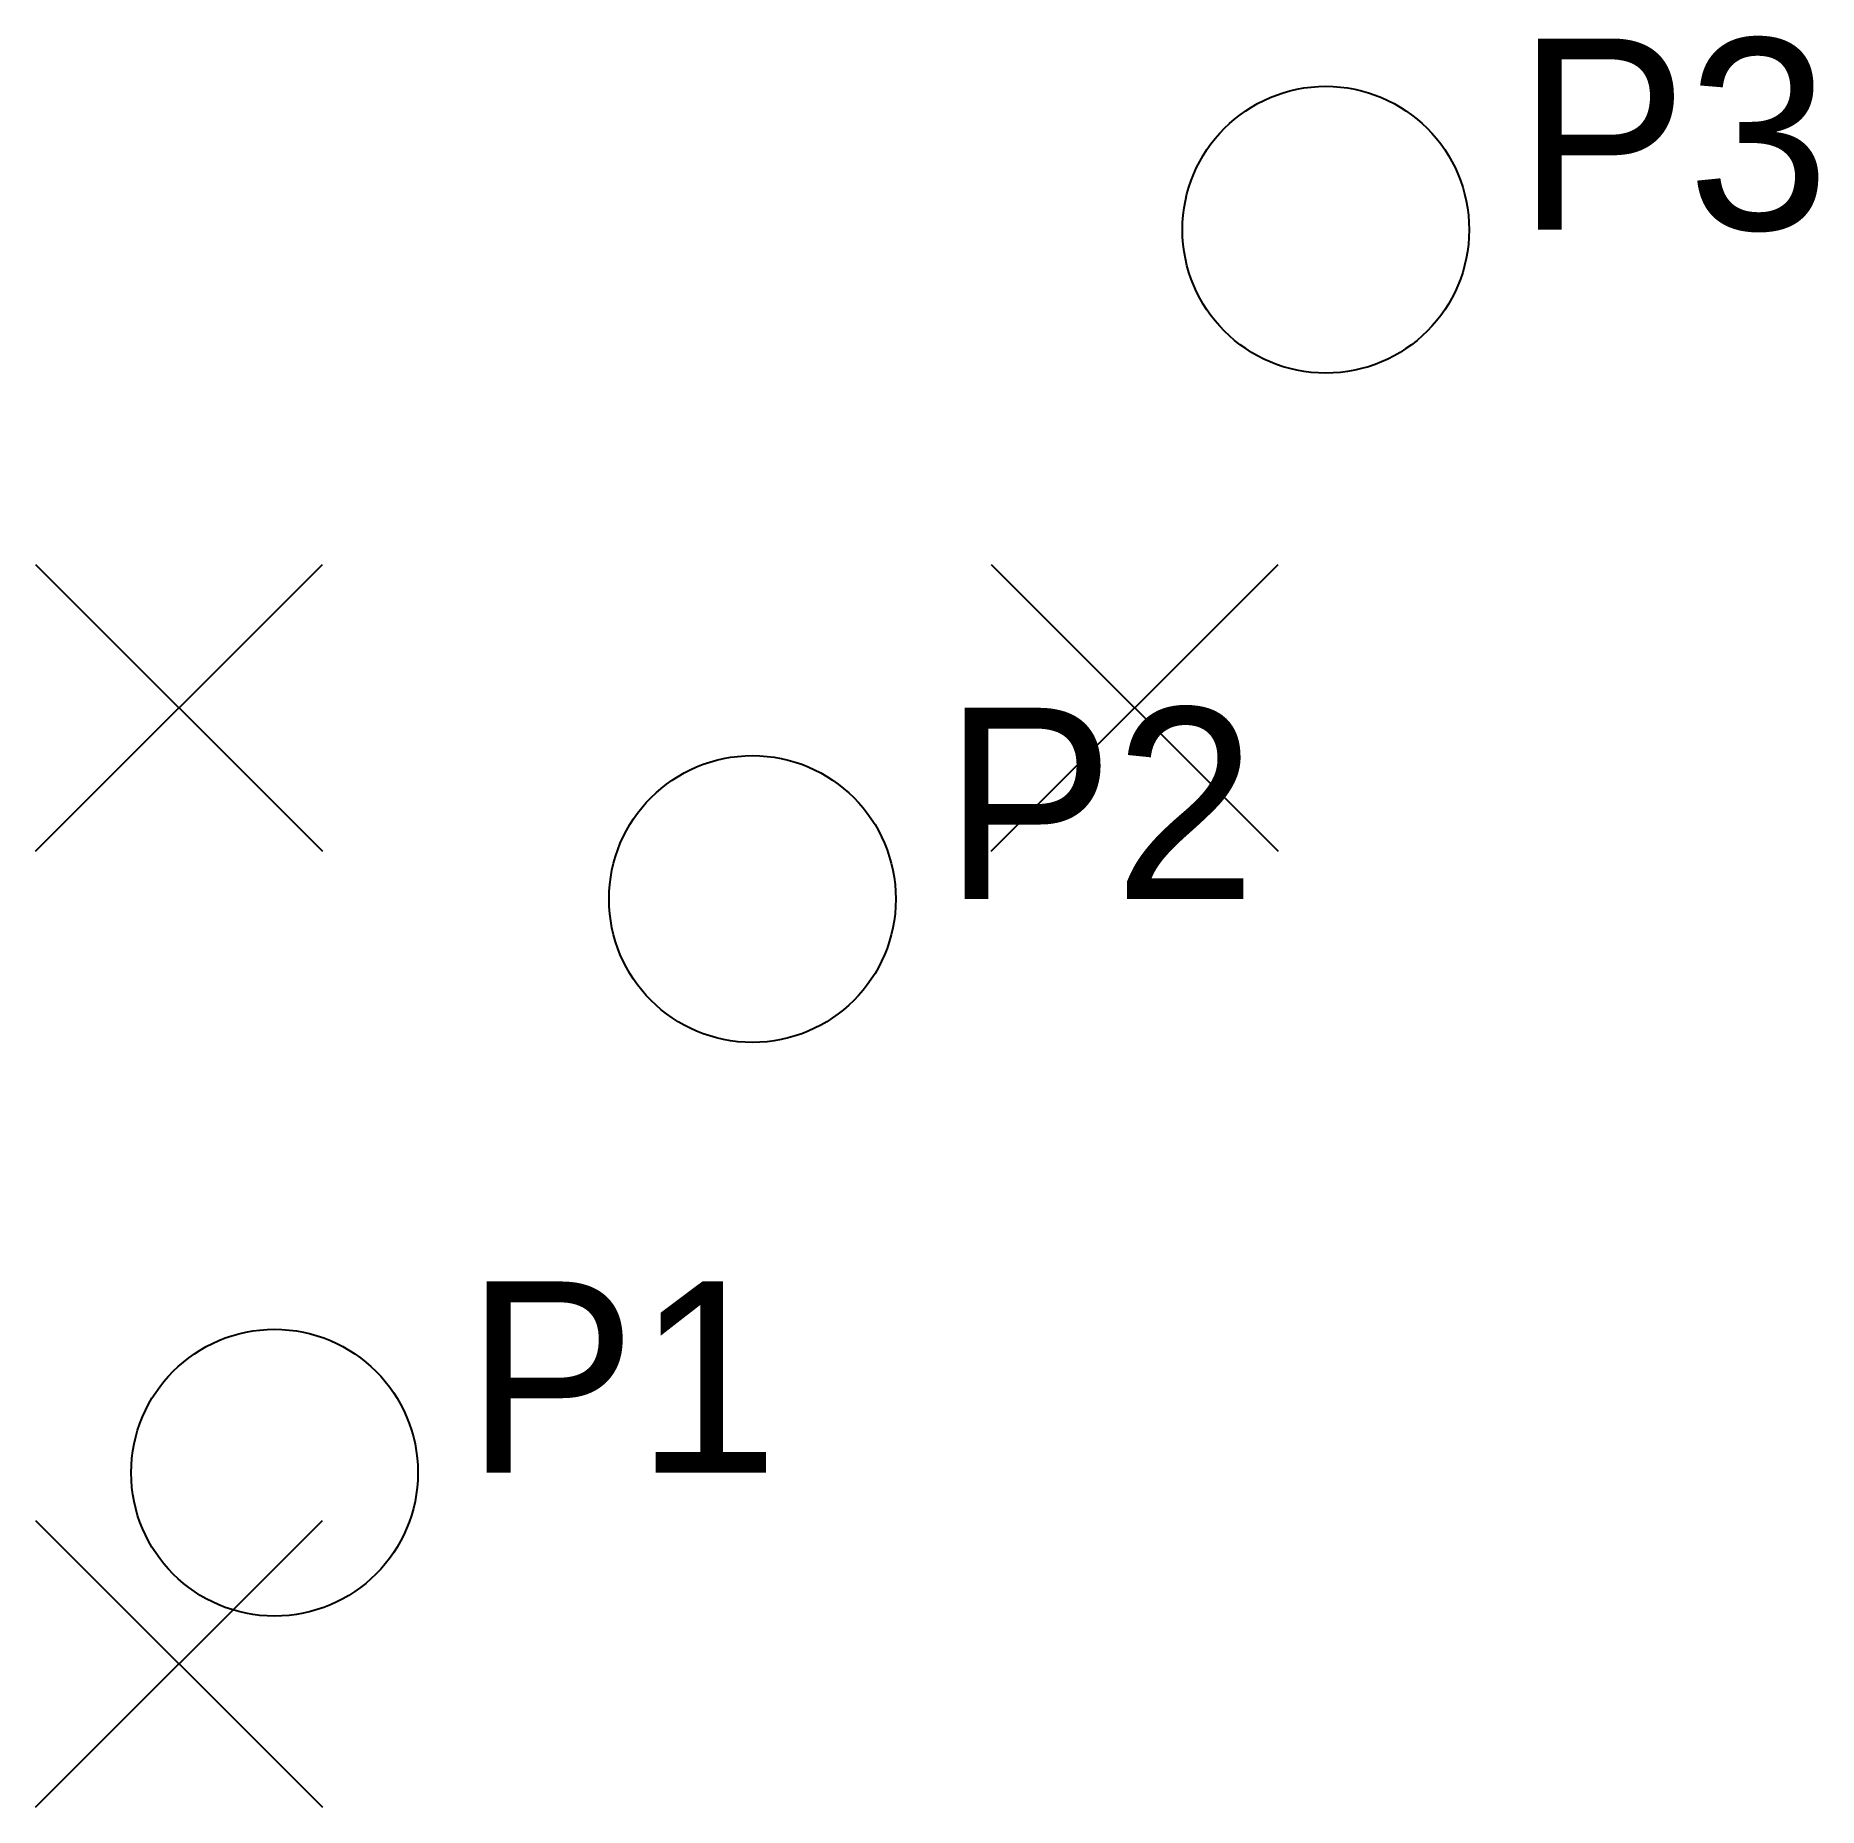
# Model space of a CAD drawing. Header units: metres. Extents: x 99.85 to 101.72, y 199.85 to 201.7.
import ezdxf

# ---------------------------------------------------------------- set-up
doc = ezdxf.new("R2010")
doc.units = ezdxf.units.M
for name, color, linetype in [('IDS', 7, 'Continuous'), ('PUNTOS_PLANIFICADOS', 7, 'Continuous'), ('PUNTOS_REALES', 7, 'Continuous')]:
    doc.layers.add(name, color=color, linetype=linetype)

msp = doc.modelspace()

# ---------------------------------------------------------------- linework, layer by layer
at = {"layer": 'PUNTOS_PLANIFICADOS'}
for p, q in [((99.85, 200.85), (100.15, 201.15)), ((99.85, 201.15), (100.15, 200.85)), ((100.85, 200.85), (101.15, 201.15)), ((100.85, 201.15), (101.15, 200.85)), ((99.85, 199.85), (100.15, 200.15)), ((99.85, 200.15), (100.15, 199.85))]:
    msp.add_line(p, q, dxfattribs=at)
at = {"layer": 'PUNTOS_REALES', "color": 3}
for centre in [(101.2, 201.5), (100.6, 200.8), (100.1, 200.2)]:
    msp.add_circle(centre, 0.15, dxfattribs=at)

# ---------------------------------------------------------------- texts
at = {"layer": 'IDS'}
for s, p in [('P3', (101.4, 201.5)), ('P2', (100.8, 200.8)), ('P1', (100.3, 200.2))]:
    msp.add_text(s, height=0.2, dxfattribs=at).set_placement(p)

doc.saveas('drawing.dxf')
